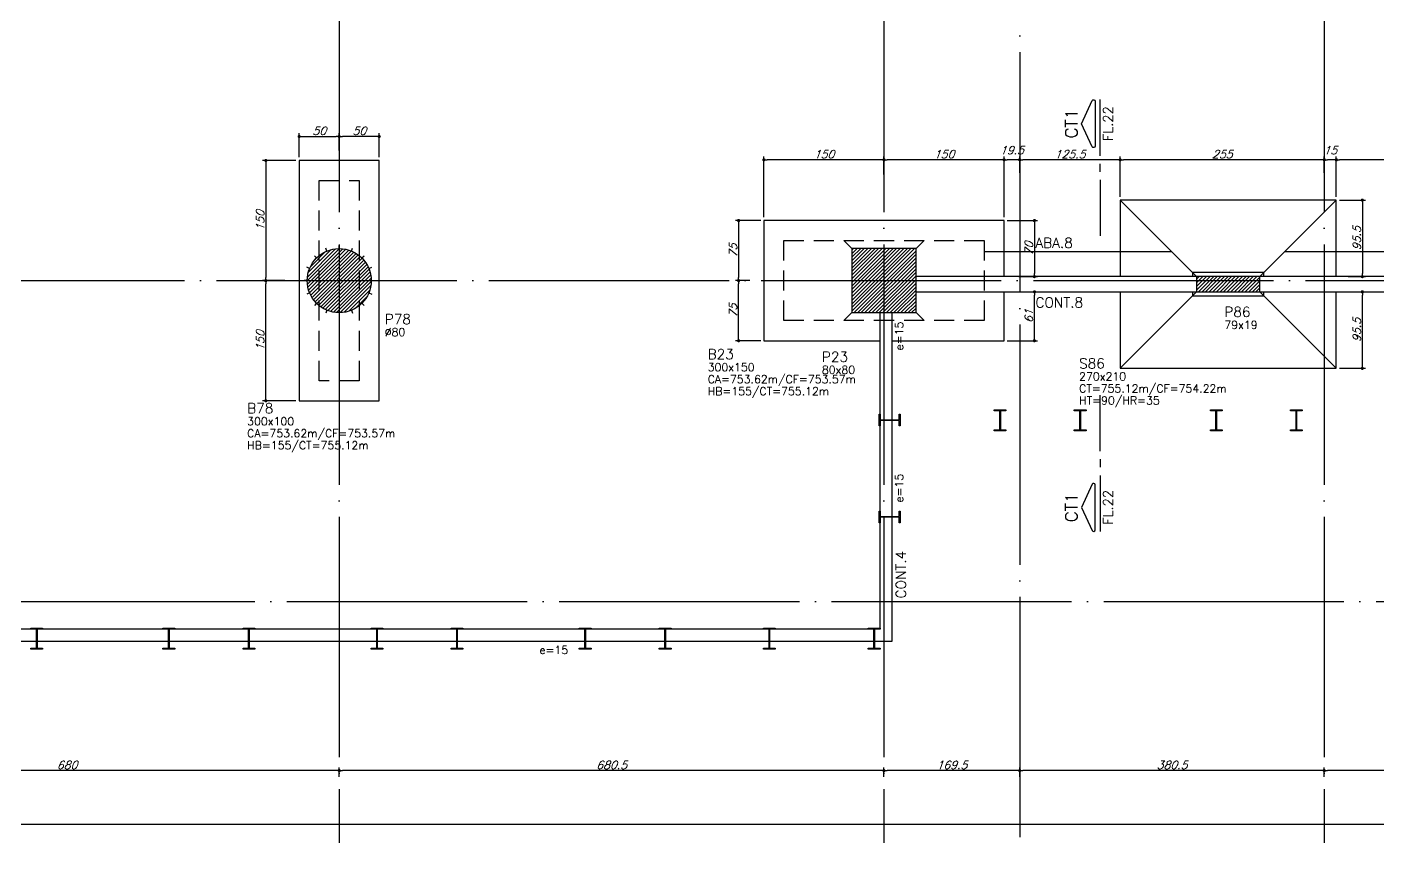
# Model space of a CAD drawing. Header units: millimetres. Extents: x -4137 to 5508, y -2380 to 3650.
# Drawn here: x -2330 to -642, y -1187 to -168 of the extents above; entities that cross this region are included whole.
import ezdxf
from ezdxf.enums import TextEntityAlignment as Align

# ---------------------------------------------------------------- set-up
doc = ezdxf.new("R2010")
doc.units = ezdxf.units.MM
doc.header["$LTSCALE"] = 50
for name, pattern in [('ACAD_ISO04W100', [30, 24, -3, 0, -3]), ('DASHED', [0.75, 0.5, -0.25]), ('EIXO', [6.8, 6, -0.4, 0, -0.4])]:
    doc.linetypes.add(name, pattern=pattern)
doc.layers.add('A-DETL-MBND', color=5, linetype='Continuous', lineweight=9)
for name, color, linetype in [('F-BLOCOS', 3, 'Continuous'), ('F-BLOCOS-DIM', 2, 'Continuous'), ('F-BLOCOS-NOME', 3, 'Continuous'), ('F-CORTE-INDICAÇÃO', 4, 'Continuous'), ('F-COTAS', 106, 'Continuous'), ('F-EIXO', 12, 'EIXO'), ('F-ESTACAS-BARRETE', 2, 'Continuous'), ('F-PARC-DIM', 2, 'Continuous'), ('F-PARC-NOME', 4, 'Continuous'), ('F-PILARES-DIM', 172, 'Continuous'), ('F-PILARES-HACH', 174, 'Continuous'), ('F-PILARES-N', 170, 'Continuous'), ('F-PILARES-NASCE', 4, 'Continuous'), ('F-PILARES-NOME', 170, 'Continuous'), ('F-PM_EST', 1, 'Continuous'), ('F-SAPATAS-DIM', 2, 'Continuous'), ('F-TEXTO', 6, 'Continuous'), ('F-VIGAS', 3, 'Continuous')]:
    doc.layers.add(name, color=color, linetype=linetype)
doc.styles.add('CP-TEXT-INCL', font='simplex.shx', dxfattribs={"oblique": 20})
doc.styles.add('MCP', font='simplex.shx')
doc.styles.add('ROMANS', font='simplex.shx')
doc.dimstyles.new('CP-COTAS-50', dxfattribs={"dimscale": 0.8, "dimtxt": 12.5, "dimasz": 5, "dimexe": 5, "dimexo": 5, "dimgap": 2.5, "dimtad": 1, "dimdec": 1, "dimdsep": 46, "dimtxsty": 'CP-TEXT-INCL', "dimblk1": 'DOT', "dimblk2": 'DOT', "dimsah": 1, "dimcen": 9, "dimclrd": 256, "dimclre": 256, "dimclrt": 256, "dimadec": 0, "dimazin": 0, "dimtfac": 1, "dimtdec": 1, "dimtmove": 2, "dimatfit": 3, "dimldrblk": 'DOT', "dimfxl": 0, "dimtolj": 1, "dimarcsym": 0})

# ---------------------------------------------------------------- blocks, each defined once
blk = doc.blocks.new('*U4')
at = {"layer": 'F-EIXO'}
blk.add_line((0, 0), (7197, 0), dxfattribs=at)
at = {"layer": 'F-TEXTO', "style": 'ROMANS'}
blk.add_attdef('EIXO', text='', height=17.5, dxfattribs=at).set_placement((-28.2072, 0), align=Align.MIDDLE_CENTER)
blk = doc.blocks.new('*U5')
at = {"layer": 'F-EIXO'}
blk.add_line((0, 0), (7285, 0), dxfattribs=at)
at = {"layer": 'F-TEXTO', "style": 'ROMANS'}
blk.add_attdef('EIXO', text='', height=17.5, dxfattribs=at).set_placement((-28.2072, 0), align=Align.MIDDLE_CENTER)
blk = doc.blocks.new('*U27')
at = {"layer": 'F-EIXO'}
blk.add_line((0, 0), (0, -3127.9), dxfattribs=at)
at = {"layer": 'F-TEXTO', "style": 'ROMANS'}
blk.add_attdef('EIXO', text='', height=17.5, rotation=360, dxfattribs=at).set_placement((0, 28.2), align=Align.MIDDLE_CENTER)
blk = doc.blocks.new('*U25')
at = {"layer": 'F-EIXO'}
blk.add_line((0, 0), (0, -3127.9), dxfattribs=at)
at = {"layer": 'F-TEXTO', "style": 'ROMANS'}
blk.add_attdef('EIXO', text='', height=17.5, rotation=360, dxfattribs=at).set_placement((0, 28.2), align=Align.MIDDLE_CENTER)
blk = doc.blocks.new('*U30')
at = {"layer": 'F-EIXO'}
blk.add_line((0, 0), (0, -3027.9), dxfattribs=at)
at = {"layer": 'F-TEXTO', "style": 'ROMANS'}
blk.add_attdef('EIXO', text='', height=17.5, rotation=360, dxfattribs=at).set_placement((0, 28.2), align=Align.MIDDLE_CENTER)
blk = doc.blocks.new('*U33')
at = {"layer": 'F-EIXO'}
blk.add_line((0, 0), (0, -3127.9), dxfattribs=at)
at = {"layer": 'F-TEXTO', "style": 'ROMANS'}
blk.add_attdef('EIXO', text='', height=17.5, rotation=360, dxfattribs=at).set_placement((0, 28.2), align=Align.MIDDLE_CENTER)
blk = doc.blocks.new('A$C10EB3C7A')
at = {"layer": 'F-EIXO', "linetype": 'Continuous'}
for name, p in [('*U25', (-1940, 1941.4)), ('*U33', (-1259.5, 1941.4)), ('*U27', (-709.5, 1941.4)), ('*U30', (-1090, 1841.4)), ('*U5', (-3793.7, -484.5)), ('*U4', (-3705.8, -885))]:
    blk.add_blockref(name, p, dxfattribs=at)
blk = doc.blocks.new('_DOT')
at = {"color": 0, "linetype": 'ByBlock'}
blk.add_line((-0.5, 0), (-1, 0), dxfattribs=at)
at = {"color": 0, "linetype": 'ByBlock', "const_width": 0.5}
blk.add_lwpolyline([(-0.25, 0, 1), (0.25, 0, 1)], format="xyb", close=True, dxfattribs=at)
blk = doc.blocks.new('*D34')
at = {"layer": 'DEFPOINTS', "color": 0, "linetype": 'Continuous', "transparency": 16777216}
for p in [(-3540, -934.5), (3264.5, -934.5), (3264.5, -1162.9)]:
    blk.add_point(p, dxfattribs=at)
at = {"layer": 'F-COTAS', "linetype": 'Continuous', "lineweight": -2, "transparency": 16777216}
for p, q in [((-3540, -938.5), (-3540, -1166.9)), ((3264.5, -938.5), (3264.5, -1166.9)), ((-3536, -1162.9), (3260.5, -1162.9))]:
    blk.add_line(p, q, dxfattribs=at)
at = {"layer": 'F-COTAS', "linetype": 'Continuous', "lineweight": -2, "transparency": 16777216, "xscale": 4, "yscale": 4, "zscale": 4, "rotation": 180}
blk.add_blockref('_DOT', (-3540, -1162.9), dxfattribs=at)
at = {"layer": 'F-COTAS', "linetype": 'Continuous', "lineweight": -2, "transparency": 16777216, "xscale": 4, "yscale": 4, "zscale": 4}
blk.add_blockref('_DOT', (3264.5, -1162.9), dxfattribs=at)
at = {"layer": 'F-COTAS', "linetype": 'Continuous', "transparency": 16777216, "insert": (-137.8, -1155.9), "char_height": 10, "attachment_point": 5, "style": 'CP-TEXT-INCL'}
blk.add_mtext('\\A1;6804.5', dxfattribs=at)
blk = doc.blocks.new('*D50')
at = {"layer": 'DEFPOINTS', "color": 0, "linetype": 'Continuous', "transparency": 16777216}
for p in [(-709.5, -1096.2), (-709.5, -1107.8), (-506, -1107.8)]:
    blk.add_point(p, dxfattribs=at)
at = {"layer": 'F-COTAS', "linetype": 'Continuous', "lineweight": -2, "transparency": 16777216}
for p, q in [((-709.5, -1103.8), (-709.5, -1092.2)), ((-510, -1096.2), (-705.5, -1096.2)), ((-506, -1103.8), (-506, -1092.2))]:
    blk.add_line(p, q, dxfattribs=at)
at = {"layer": 'F-COTAS', "linetype": 'Continuous', "lineweight": -2, "transparency": 16777216, "xscale": 4, "yscale": 4, "zscale": 4, "rotation": 180}
blk.add_blockref('_DOT', (-709.5, -1096.2), dxfattribs=at)
at = {"layer": 'F-COTAS', "linetype": 'Continuous', "lineweight": -2, "transparency": 16777216, "xscale": 4, "yscale": 4, "zscale": 4}
blk.add_blockref('_DOT', (-506, -1096.2), dxfattribs=at)
at = {"layer": 'F-COTAS', "linetype": 'Continuous', "transparency": 16777216, "insert": (-607.8, -1089.2), "char_height": 10, "attachment_point": 5, "style": 'CP-TEXT-INCL'}
blk.add_mtext('\\A1;203.5', dxfattribs=at)
blk = doc.blocks.new('*D51')
at = {"layer": 'DEFPOINTS', "color": 0, "linetype": 'Continuous', "transparency": 16777216}
for p in [(-1090, -1096.2), (-1090, -1107.8), (-709.5, -1107.8)]:
    blk.add_point(p, dxfattribs=at)
at = {"layer": 'F-COTAS', "linetype": 'Continuous', "lineweight": -2, "transparency": 16777216}
for p, q in [((-1090, -1103.8), (-1090, -1092.2)), ((-713.5, -1096.2), (-1086, -1096.2)), ((-709.5, -1103.8), (-709.5, -1092.2))]:
    blk.add_line(p, q, dxfattribs=at)
at = {"layer": 'F-COTAS', "linetype": 'Continuous', "lineweight": -2, "transparency": 16777216, "xscale": 4, "yscale": 4, "zscale": 4, "rotation": 180}
blk.add_blockref('_DOT', (-1090, -1096.2), dxfattribs=at)
at = {"layer": 'F-COTAS', "linetype": 'Continuous', "lineweight": -2, "transparency": 16777216, "xscale": 4, "yscale": 4, "zscale": 4}
blk.add_blockref('_DOT', (-709.5, -1096.2), dxfattribs=at)
at = {"layer": 'F-COTAS', "linetype": 'Continuous', "transparency": 16777216, "insert": (-899.8, -1089.2), "char_height": 10, "attachment_point": 5, "style": 'CP-TEXT-INCL'}
blk.add_mtext('\\A1;380.5', dxfattribs=at)
blk = doc.blocks.new('*D52')
at = {"layer": 'DEFPOINTS', "color": 0, "linetype": 'Continuous', "transparency": 16777216}
for p in [(-1259.5, -1096.2), (-1259.5, -1107.8), (-1090, -1107.8)]:
    blk.add_point(p, dxfattribs=at)
at = {"layer": 'F-COTAS', "linetype": 'Continuous', "lineweight": -2, "transparency": 16777216}
for p, q in [((-1259.5, -1103.8), (-1259.5, -1092.2)), ((-1094, -1096.2), (-1255.5, -1096.2)), ((-1090, -1103.8), (-1090, -1092.2))]:
    blk.add_line(p, q, dxfattribs=at)
at = {"layer": 'F-COTAS', "linetype": 'Continuous', "lineweight": -2, "transparency": 16777216, "xscale": 4, "yscale": 4, "zscale": 4, "rotation": 180}
blk.add_blockref('_DOT', (-1259.5, -1096.2), dxfattribs=at)
at = {"layer": 'F-COTAS', "linetype": 'Continuous', "lineweight": -2, "transparency": 16777216, "xscale": 4, "yscale": 4, "zscale": 4}
blk.add_blockref('_DOT', (-1090, -1096.2), dxfattribs=at)
at = {"layer": 'F-COTAS', "linetype": 'Continuous', "transparency": 16777216, "insert": (-1174.8, -1089.2), "char_height": 10, "attachment_point": 5, "style": 'CP-TEXT-INCL'}
blk.add_mtext('\\A1;169.5', dxfattribs=at)
blk = doc.blocks.new('*D53')
at = {"layer": 'DEFPOINTS', "color": 0, "linetype": 'Continuous', "transparency": 16777216}
for p in [(-1940, -1096.2), (-1940, -1107.8), (-1259.5, -1107.8)]:
    blk.add_point(p, dxfattribs=at)
at = {"layer": 'F-COTAS', "linetype": 'Continuous', "lineweight": -2, "transparency": 16777216}
for p, q in [((-1940, -1103.8), (-1940, -1092.2)), ((-1263.5, -1096.2), (-1936, -1096.2)), ((-1259.5, -1103.8), (-1259.5, -1092.2))]:
    blk.add_line(p, q, dxfattribs=at)
at = {"layer": 'F-COTAS', "linetype": 'Continuous', "lineweight": -2, "transparency": 16777216, "xscale": 4, "yscale": 4, "zscale": 4, "rotation": 180}
blk.add_blockref('_DOT', (-1940, -1096.2), dxfattribs=at)
at = {"layer": 'F-COTAS', "linetype": 'Continuous', "lineweight": -2, "transparency": 16777216, "xscale": 4, "yscale": 4, "zscale": 4}
blk.add_blockref('_DOT', (-1259.5, -1096.2), dxfattribs=at)
at = {"layer": 'F-COTAS', "linetype": 'Continuous', "transparency": 16777216, "insert": (-1599.8, -1089.2), "char_height": 10, "attachment_point": 5, "style": 'CP-TEXT-INCL'}
blk.add_mtext('\\A1;680.5', dxfattribs=at)
blk = doc.blocks.new('*D54')
at = {"layer": 'DEFPOINTS', "color": 0, "linetype": 'Continuous', "transparency": 16777216}
for p in [(-2620, -1096.2), (-2620, -1107.8), (-1940, -1107.8)]:
    blk.add_point(p, dxfattribs=at)
at = {"layer": 'F-COTAS', "linetype": 'Continuous', "lineweight": -2, "transparency": 16777216}
for p, q in [((-2620, -1103.8), (-2620, -1092.2)), ((-1944, -1096.2), (-2616, -1096.2)), ((-1940, -1103.8), (-1940, -1092.2))]:
    blk.add_line(p, q, dxfattribs=at)
at = {"layer": 'F-COTAS', "linetype": 'Continuous', "lineweight": -2, "transparency": 16777216, "xscale": 4, "yscale": 4, "zscale": 4, "rotation": 180}
blk.add_blockref('_DOT', (-2620, -1096.2), dxfattribs=at)
at = {"layer": 'F-COTAS', "linetype": 'Continuous', "lineweight": -2, "transparency": 16777216, "xscale": 4, "yscale": 4, "zscale": 4}
blk.add_blockref('_DOT', (-1940, -1096.2), dxfattribs=at)
at = {"layer": 'F-COTAS', "linetype": 'Continuous', "transparency": 16777216, "insert": (-2280, -1089.2), "char_height": 10, "attachment_point": 5, "style": 'CP-TEXT-INCL'}
blk.add_mtext('\\A1;680', dxfattribs=at)
blk = doc.blocks.new('*D267')
at = {"layer": 'DEFPOINTS', "color": 0, "transparency": 16777216}
for p in [(-2031.7, -484.5), (-2003.9, -484.5), (-1990, -634.5)]:
    blk.add_point(p, dxfattribs=at)
at = {"layer": 'F-COTAS', "lineweight": -2, "transparency": 16777216}
for p, q in [((-2007.9, -484.5), (-2035.7, -484.5)), ((-2031.7, -630.5), (-2031.7, -488.5)), ((-1994, -634.5), (-2035.7, -634.5))]:
    blk.add_line(p, q, dxfattribs=at)
at = {"layer": 'F-COTAS', "lineweight": -2, "transparency": 16777216, "xscale": 4, "yscale": 4, "zscale": 4}
for p, rotation in [((-2031.7, -484.5), 90), ((-2031.7, -634.5), 270)]:
    blk.add_blockref('_DOT', p, dxfattribs=dict(at, rotation=rotation))
at = {"layer": 'F-COTAS', "transparency": 16777216, "insert": (-2038.7, -559.5), "char_height": 10, "attachment_point": 5, "rotation": 90, "style": 'CP-TEXT-INCL'}
blk.add_mtext('\\A1;150', dxfattribs=at)
blk = doc.blocks.new('*D268')
at = {"layer": 'DEFPOINTS', "color": 0, "transparency": 16777216}
for p in [(-1990, -334.5), (-2031.7, -484.5), (-2013.2, -484.5)]:
    blk.add_point(p, dxfattribs=at)
at = {"layer": 'F-COTAS', "lineweight": -2, "transparency": 16777216}
for p, q in [((-1994, -334.5), (-2035.7, -334.5)), ((-2031.7, -338.5), (-2031.7, -480.5)), ((-2017.2, -484.5), (-2035.7, -484.5))]:
    blk.add_line(p, q, dxfattribs=at)
at = {"layer": 'F-COTAS', "lineweight": -2, "transparency": 16777216, "xscale": 4, "yscale": 4, "zscale": 4}
for p, rotation in [((-2031.7, -334.5), 90), ((-2031.7, -484.5), 270)]:
    blk.add_blockref('_DOT', p, dxfattribs=dict(at, rotation=rotation))
at = {"layer": 'F-COTAS', "transparency": 16777216, "insert": (-2038.7, -409.5), "char_height": 10, "attachment_point": 5, "rotation": 90, "style": 'CP-TEXT-INCL'}
blk.add_mtext('\\A1;150', dxfattribs=at)
blk = doc.blocks.new('*D269')
at = {"layer": 'DEFPOINTS', "color": 0, "transparency": 16777216}
for p in [(-1940, -304.6), (-1990, -334.5), (-1940, -325.9)]:
    blk.add_point(p, dxfattribs=at)
at = {"layer": 'F-COTAS', "lineweight": -2, "transparency": 16777216}
for p, q in [((-1990, -330.5), (-1990, -300.6)), ((-1940, -321.9), (-1940, -300.6)), ((-1986, -304.6), (-1944, -304.6))]:
    blk.add_line(p, q, dxfattribs=at)
at = {"layer": 'F-COTAS', "lineweight": -2, "transparency": 16777216, "xscale": 4, "yscale": 4, "zscale": 4, "rotation": 180}
blk.add_blockref('_DOT', (-1990, -304.6), dxfattribs=at)
at = {"layer": 'F-COTAS', "lineweight": -2, "transparency": 16777216, "xscale": 4, "yscale": 4, "zscale": 4}
blk.add_blockref('_DOT', (-1940, -304.6), dxfattribs=at)
at = {"layer": 'F-COTAS', "transparency": 16777216, "insert": (-1965, -297.6), "char_height": 10, "attachment_point": 5, "style": 'CP-TEXT-INCL'}
blk.add_mtext('\\A1;50', dxfattribs=at)
blk = doc.blocks.new('*D270')
at = {"layer": 'DEFPOINTS', "color": 0, "transparency": 16777216}
for p in [(-1940, -304.6), (-1940, -324.1), (-1890, -334.5)]:
    blk.add_point(p, dxfattribs=at)
at = {"layer": 'F-COTAS', "lineweight": -2, "transparency": 16777216}
for p, q in [((-1940, -320.1), (-1940, -300.6)), ((-1890, -330.5), (-1890, -300.6)), ((-1894, -304.6), (-1936, -304.6))]:
    blk.add_line(p, q, dxfattribs=at)
at = {"layer": 'F-COTAS', "lineweight": -2, "transparency": 16777216, "xscale": 4, "yscale": 4, "zscale": 4, "rotation": 180}
blk.add_blockref('_DOT', (-1940, -304.6), dxfattribs=at)
at = {"layer": 'F-COTAS', "lineweight": -2, "transparency": 16777216, "xscale": 4, "yscale": 4, "zscale": 4}
blk.add_blockref('_DOT', (-1890, -304.6), dxfattribs=at)
at = {"layer": 'F-COTAS', "transparency": 16777216, "insert": (-1915, -297.6), "char_height": 10, "attachment_point": 5, "style": 'CP-TEXT-INCL'}
blk.add_mtext('\\A1;50', dxfattribs=at)
blk = doc.blocks.new('*D271')
at = {"layer": 'DEFPOINTS', "color": 0, "transparency": 16777216}
for p in [(-1441.1, -484.5), (-1422.9, -484.5), (-1409.5, -559.5)]:
    blk.add_point(p, dxfattribs=at)
at = {"layer": 'F-COTAS', "lineweight": -2, "transparency": 16777216}
for p, q in [((-1426.9, -484.5), (-1445.1, -484.5)), ((-1441.1, -555.5), (-1441.1, -488.5)), ((-1413.5, -559.5), (-1445.1, -559.5))]:
    blk.add_line(p, q, dxfattribs=at)
at = {"layer": 'F-COTAS', "lineweight": -2, "transparency": 16777216, "xscale": 4, "yscale": 4, "zscale": 4}
for p, rotation in [((-1441.1, -484.5), 90), ((-1441.1, -559.5), 270)]:
    blk.add_blockref('_DOT', p, dxfattribs=dict(at, rotation=rotation))
at = {"layer": 'F-COTAS', "transparency": 16777216, "insert": (-1448.1, -522), "char_height": 10, "attachment_point": 5, "rotation": 90, "style": 'CP-TEXT-INCL'}
blk.add_mtext('\\A1;75', dxfattribs=at)
blk = doc.blocks.new('*D272')
at = {"layer": 'DEFPOINTS', "color": 0, "transparency": 16777216}
for p in [(-1409.5, -409.5), (-1441.1, -484.5), (-1424.7, -484.5)]:
    blk.add_point(p, dxfattribs=at)
at = {"layer": 'F-COTAS', "lineweight": -2, "transparency": 16777216}
for p, q in [((-1413.5, -409.5), (-1445.1, -409.5)), ((-1441.1, -413.5), (-1441.1, -480.5)), ((-1428.7, -484.5), (-1445.1, -484.5))]:
    blk.add_line(p, q, dxfattribs=at)
at = {"layer": 'F-COTAS', "lineweight": -2, "transparency": 16777216, "xscale": 4, "yscale": 4, "zscale": 4}
for p, rotation in [((-1441.1, -409.5), 90), ((-1441.1, -484.5), 270)]:
    blk.add_blockref('_DOT', p, dxfattribs=dict(at, rotation=rotation))
at = {"layer": 'F-COTAS', "transparency": 16777216, "insert": (-1448.1, -447), "char_height": 10, "attachment_point": 5, "rotation": 90, "style": 'CP-TEXT-INCL'}
blk.add_mtext('\\A1;75', dxfattribs=at)
blk = doc.blocks.new('*D285')
at = {"layer": 'DEFPOINTS', "color": 0, "transparency": 16777216}
for p in [(-694.5, -333.7), (-506, -348.9), (-694.5, -384)]:
    blk.add_point(p, dxfattribs=at)
at = {"layer": 'F-COTAS', "lineweight": -2, "transparency": 16777216}
for p, q in [((-694.5, -380), (-694.5, -329.7)), ((-510, -333.7), (-690.5, -333.7)), ((-506, -344.9), (-506, -329.7))]:
    blk.add_line(p, q, dxfattribs=at)
at = {"layer": 'F-COTAS', "lineweight": -2, "transparency": 16777216, "xscale": 4, "yscale": 4, "zscale": 4, "rotation": 180}
blk.add_blockref('_DOT', (-694.5, -333.7), dxfattribs=at)
at = {"layer": 'F-COTAS', "lineweight": -2, "transparency": 16777216, "xscale": 4, "yscale": 4, "zscale": 4}
blk.add_blockref('_DOT', (-506, -333.7), dxfattribs=at)
at = {"layer": 'F-COTAS', "transparency": 16777216, "insert": (-600.3, -326.7), "char_height": 10, "attachment_point": 5, "style": 'CP-TEXT-INCL'}
blk.add_mtext('\\A1;188.5', dxfattribs=at)
blk = doc.blocks.new('*D286')
at = {"layer": 'DEFPOINTS', "color": 0, "transparency": 16777216}
for p in [(-709.5, -333.7), (-709.5, -353.9), (-694.5, -384)]:
    blk.add_point(p, dxfattribs=at)
at = {"layer": 'F-COTAS', "lineweight": -2, "transparency": 16777216}
for p, q in [((-709.5, -349.9), (-709.5, -329.7)), ((-698.5, -333.7), (-705.5, -333.7)), ((-694.5, -380), (-694.5, -329.7))]:
    blk.add_line(p, q, dxfattribs=at)
at = {"layer": 'F-COTAS', "lineweight": -2, "transparency": 16777216, "xscale": 4, "yscale": 4, "zscale": 4, "rotation": 180}
blk.add_blockref('_DOT', (-709.5, -333.7), dxfattribs=at)
at = {"layer": 'F-COTAS', "lineweight": -2, "transparency": 16777216, "xscale": 4, "yscale": 4, "zscale": 4}
blk.add_blockref('_DOT', (-694.5, -333.7), dxfattribs=at)
at = {"layer": 'F-COTAS', "transparency": 16777216, "insert": (-702, -321.7), "char_height": 10, "attachment_point": 5, "style": 'CP-TEXT-INCL'}
blk.add_mtext('\\A1;15', dxfattribs=at)
blk = doc.blocks.new('*D287')
at = {"layer": 'DEFPOINTS', "color": 0, "transparency": 16777216}
for p in [(-964.5, -333.7), (-709.5, -353.9), (-964.5, -384)]:
    blk.add_point(p, dxfattribs=at)
at = {"layer": 'F-COTAS', "lineweight": -2, "transparency": 16777216}
for p, q in [((-964.5, -380), (-964.5, -329.7)), ((-713.5, -333.7), (-960.5, -333.7)), ((-709.5, -349.9), (-709.5, -329.7))]:
    blk.add_line(p, q, dxfattribs=at)
at = {"layer": 'F-COTAS', "lineweight": -2, "transparency": 16777216, "xscale": 4, "yscale": 4, "zscale": 4, "rotation": 180}
blk.add_blockref('_DOT', (-964.5, -333.7), dxfattribs=at)
at = {"layer": 'F-COTAS', "lineweight": -2, "transparency": 16777216, "xscale": 4, "yscale": 4, "zscale": 4}
blk.add_blockref('_DOT', (-709.5, -333.7), dxfattribs=at)
at = {"layer": 'F-COTAS', "transparency": 16777216, "insert": (-837, -326.7), "char_height": 10, "attachment_point": 5, "style": 'CP-TEXT-INCL'}
blk.add_mtext('\\A1;255', dxfattribs=at)
blk = doc.blocks.new('*D288')
at = {"layer": 'DEFPOINTS', "color": 0, "transparency": 16777216}
for p in [(-1090, -333.7), (-1090, -353.9), (-964.5, -384)]:
    blk.add_point(p, dxfattribs=at)
at = {"layer": 'F-COTAS', "lineweight": -2, "transparency": 16777216}
for p, q in [((-1090, -349.9), (-1090, -329.7)), ((-968.5, -333.7), (-1086, -333.7)), ((-964.5, -380), (-964.5, -329.7))]:
    blk.add_line(p, q, dxfattribs=at)
at = {"layer": 'F-COTAS', "lineweight": -2, "transparency": 16777216, "xscale": 4, "yscale": 4, "zscale": 4, "rotation": 180}
blk.add_blockref('_DOT', (-1090, -333.7), dxfattribs=at)
at = {"layer": 'F-COTAS', "lineweight": -2, "transparency": 16777216, "xscale": 4, "yscale": 4, "zscale": 4}
blk.add_blockref('_DOT', (-964.5, -333.7), dxfattribs=at)
at = {"layer": 'F-COTAS', "transparency": 16777216, "insert": (-1027.3, -326.7), "char_height": 10, "attachment_point": 5, "style": 'CP-TEXT-INCL'}
blk.add_mtext('\\A1;125.5', dxfattribs=at)
blk = doc.blocks.new('*D289')
at = {"layer": 'DEFPOINTS', "color": 0, "transparency": 16777216}
for p in [(-1109.5, -333.7), (-1090, -353.9), (-1109.5, -409.5)]:
    blk.add_point(p, dxfattribs=at)
at = {"layer": 'F-COTAS', "lineweight": -2, "transparency": 16777216}
for p, q in [((-1109.5, -405.5), (-1109.5, -329.7)), ((-1094, -333.7), (-1105.5, -333.7)), ((-1090, -349.9), (-1090, -329.7))]:
    blk.add_line(p, q, dxfattribs=at)
at = {"layer": 'F-COTAS', "lineweight": -2, "transparency": 16777216, "xscale": 4, "yscale": 4, "zscale": 4, "rotation": 180}
blk.add_blockref('_DOT', (-1109.5, -333.7), dxfattribs=at)
at = {"layer": 'F-COTAS', "lineweight": -2, "transparency": 16777216, "xscale": 4, "yscale": 4, "zscale": 4}
blk.add_blockref('_DOT', (-1090, -333.7), dxfattribs=at)
at = {"layer": 'F-COTAS', "transparency": 16777216, "insert": (-1099.8, -321.7), "char_height": 10, "attachment_point": 5, "style": 'CP-TEXT-INCL'}
blk.add_mtext('\\A1;19.5', dxfattribs=at)
blk = doc.blocks.new('*D290')
at = {"layer": 'DEFPOINTS', "color": 0, "transparency": 16777216}
for p in [(-1259.5, -333.7), (-1259.5, -355.9), (-1109.5, -409.5)]:
    blk.add_point(p, dxfattribs=at)
at = {"layer": 'F-COTAS', "lineweight": -2, "transparency": 16777216}
for p, q in [((-1259.5, -351.9), (-1259.5, -329.7)), ((-1113.5, -333.7), (-1255.5, -333.7)), ((-1109.5, -405.5), (-1109.5, -329.7))]:
    blk.add_line(p, q, dxfattribs=at)
at = {"layer": 'F-COTAS', "lineweight": -2, "transparency": 16777216, "xscale": 4, "yscale": 4, "zscale": 4, "rotation": 180}
blk.add_blockref('_DOT', (-1259.5, -333.7), dxfattribs=at)
at = {"layer": 'F-COTAS', "lineweight": -2, "transparency": 16777216, "xscale": 4, "yscale": 4, "zscale": 4}
blk.add_blockref('_DOT', (-1109.5, -333.7), dxfattribs=at)
at = {"layer": 'F-COTAS', "transparency": 16777216, "insert": (-1184.5, -326.7), "char_height": 10, "attachment_point": 5, "style": 'CP-TEXT-INCL'}
blk.add_mtext('\\A1;150', dxfattribs=at)
blk = doc.blocks.new('*D291')
at = {"layer": 'DEFPOINTS', "color": 0, "transparency": 16777216}
for p in [(-1409.5, -333.7), (-1259.5, -355.9), (-1409.5, -409.5)]:
    blk.add_point(p, dxfattribs=at)
at = {"layer": 'F-COTAS', "lineweight": -2, "transparency": 16777216}
for p, q in [((-1409.5, -405.5), (-1409.5, -329.7)), ((-1263.5, -333.7), (-1405.5, -333.7)), ((-1259.5, -351.9), (-1259.5, -329.7))]:
    blk.add_line(p, q, dxfattribs=at)
at = {"layer": 'F-COTAS', "lineweight": -2, "transparency": 16777216, "xscale": 4, "yscale": 4, "zscale": 4, "rotation": 180}
blk.add_blockref('_DOT', (-1409.5, -333.7), dxfattribs=at)
at = {"layer": 'F-COTAS', "lineweight": -2, "transparency": 16777216, "xscale": 4, "yscale": 4, "zscale": 4}
blk.add_blockref('_DOT', (-1259.5, -333.7), dxfattribs=at)
at = {"layer": 'F-COTAS', "transparency": 16777216, "insert": (-1334.5, -326.7), "char_height": 10, "attachment_point": 5, "style": 'CP-TEXT-INCL'}
blk.add_mtext('\\A1;150', dxfattribs=at)
blk = doc.blocks.new('*D294')
at = {"layer": 'DEFPOINTS', "color": 0, "transparency": 16777216}
for p in [(-1078.7, -498.5), (-1071.6, -498.5), (-1109.5, -559.5)]:
    blk.add_point(p, dxfattribs=at)
at = {"layer": 'F-COTAS', "lineweight": -2, "transparency": 16777216}
for p, q in [((-1074.7, -498.5), (-1067.6, -498.5)), ((-1071.6, -555.5), (-1071.6, -502.5)), ((-1105.5, -559.5), (-1067.6, -559.5))]:
    blk.add_line(p, q, dxfattribs=at)
at = {"layer": 'F-COTAS', "lineweight": -2, "transparency": 16777216, "xscale": 4, "yscale": 4, "zscale": 4}
for p, rotation in [((-1071.6, -498.5), 90), ((-1071.6, -559.5), 270)]:
    blk.add_blockref('_DOT', p, dxfattribs=dict(at, rotation=rotation))
at = {"layer": 'F-COTAS', "transparency": 16777216, "insert": (-1078.6, -529), "char_height": 10, "attachment_point": 5, "rotation": 90, "style": 'CP-TEXT-INCL'}
blk.add_mtext('\\A1;61', dxfattribs=at)
blk = doc.blocks.new('*D295')
at = {"layer": 'DEFPOINTS', "color": 0, "transparency": 16777216}
for p in [(-1109.5, -409.5), (-1094.9, -479.5), (-1071.6, -479.5)]:
    blk.add_point(p, dxfattribs=at)
at = {"layer": 'F-COTAS', "lineweight": -2, "transparency": 16777216}
for p, q in [((-1105.5, -409.5), (-1067.6, -409.5)), ((-1071.6, -413.5), (-1071.6, -475.5)), ((-1090.9, -479.5), (-1067.6, -479.5))]:
    blk.add_line(p, q, dxfattribs=at)
at = {"layer": 'F-COTAS', "lineweight": -2, "transparency": 16777216, "xscale": 4, "yscale": 4, "zscale": 4}
for p, rotation in [((-1071.6, -409.5), 90), ((-1071.6, -479.5), 270)]:
    blk.add_blockref('_DOT', p, dxfattribs=dict(at, rotation=rotation))
at = {"layer": 'F-COTAS', "transparency": 16777216, "insert": (-1078.6, -444.5), "char_height": 10, "attachment_point": 5, "rotation": 90, "style": 'CP-TEXT-INCL'}
blk.add_mtext('\\A1;70', dxfattribs=at)
blk = doc.blocks.new('*D296')
at = {"layer": 'DEFPOINTS', "color": 0, "transparency": 16777216}
for p in [(-682.9, -498.5), (-662, -498.5), (-694.5, -594)]:
    blk.add_point(p, dxfattribs=at)
at = {"layer": 'F-COTAS', "lineweight": -2, "transparency": 16777216}
for p, q in [((-678.9, -498.5), (-658, -498.5)), ((-662, -590), (-662, -502.5)), ((-690.5, -594), (-658, -594))]:
    blk.add_line(p, q, dxfattribs=at)
at = {"layer": 'F-COTAS', "lineweight": -2, "transparency": 16777216, "xscale": 4, "yscale": 4, "zscale": 4}
for p, rotation in [((-662, -498.5), 90), ((-662, -594), 270)]:
    blk.add_blockref('_DOT', p, dxfattribs=dict(at, rotation=rotation))
at = {"layer": 'F-COTAS', "transparency": 16777216, "insert": (-669, -546.2), "char_height": 10, "attachment_point": 5, "rotation": 90, "style": 'CP-TEXT-INCL'}
blk.add_mtext('\\A1;95.5', dxfattribs=at)
blk = doc.blocks.new('*D297')
at = {"layer": 'DEFPOINTS', "color": 0, "transparency": 16777216}
for p in [(-694.5, -384), (-683.7, -479.5), (-662, -479.5)]:
    blk.add_point(p, dxfattribs=at)
at = {"layer": 'F-COTAS', "lineweight": -2, "transparency": 16777216}
for p, q in [((-690.5, -384), (-658, -384)), ((-662, -388), (-662, -475.5)), ((-679.7, -479.5), (-658, -479.5))]:
    blk.add_line(p, q, dxfattribs=at)
at = {"layer": 'F-COTAS', "lineweight": -2, "transparency": 16777216, "xscale": 4, "yscale": 4, "zscale": 4}
for p, rotation in [((-662, -384), 90), ((-662, -479.5), 270)]:
    blk.add_blockref('_DOT', p, dxfattribs=dict(at, rotation=rotation))
at = {"layer": 'F-COTAS', "transparency": 16777216, "insert": (-669, -431.7), "char_height": 10, "attachment_point": 5, "rotation": 90, "style": 'CP-TEXT-INCL'}
blk.add_mtext('\\A1;95.5', dxfattribs=at)
blk = doc.blocks.new('Pilares W Gerdau - W250X38_5-590579-Térreo')
at = {"layer": 'F-PM_EST'}
for p, q in [((-7.35, 11.98), (-7.35, 13.1)), ((-7.35, 13.1), (7.35, 13.1)), ((-7.35, 13.1), (7.35, 13.1)), ((-7.35, 11.98), (-7.35, 13.1)), ((-0.33, 11.98), (-7.35, 11.98)), ((-0.33, 11.98), (-7.35, 11.98)), ((-0.33, -11.98), (-0.33, 11.98)), ((-0.33, -11.98), (-0.33, 11.98)), ((7.35, 11.98), (0.33, 11.98)), ((0.33, 11.98), (0.33, -11.98)), ((0.33, 11.98), (0.33, -11.98)), ((7.35, 11.98), (0.33, 11.98)), ((7.35, 13.1), (7.35, 11.98)), ((7.35, 13.1), (7.35, 11.98)), ((-7.35, -13.1), (-7.35, -11.98)), ((-7.35, -11.98), (-0.33, -11.98)), ((-7.35, -11.98), (-0.33, -11.98)), ((-7.35, -13.1), (-7.35, -11.98)), ((7.35, -13.1), (-7.35, -13.1)), ((7.35, -13.1), (-7.35, -13.1)), ((0.33, -11.98), (7.35, -11.98)), ((0.33, -11.98), (7.35, -11.98)), ((7.35, -11.98), (7.35, -13.1)), ((7.35, -11.98), (7.35, -13.1))]:
    blk.add_line(p, q, dxfattribs=at)
blk = doc.blocks.new('Pilares W Gerdau - W250X38_5-1575712-Térreo')
at = {"layer": 'F-PM_EST'}
for p, q in [((-7.35, 11.98), (-7.35, 13.1)), ((-7.35, 13.1), (7.35, 13.1)), ((-7.35, 13.1), (7.35, 13.1)), ((-7.35, 11.98), (-7.35, 13.1)), ((-0.33, 11.98), (-7.35, 11.98)), ((-0.33, 11.98), (-7.35, 11.98)), ((-0.33, -11.98), (-0.33, 11.98)), ((-0.33, -11.98), (-0.33, 11.98)), ((7.35, 11.98), (0.33, 11.98)), ((0.33, 11.98), (0.33, -11.98)), ((0.33, 11.98), (0.33, -11.98)), ((7.35, 11.98), (0.33, 11.98)), ((7.35, 13.1), (7.35, 11.98)), ((7.35, 13.1), (7.35, 11.98)), ((-7.35, -13.1), (-7.35, -11.98)), ((-7.35, -11.98), (-0.33, -11.98)), ((-7.35, -11.98), (-0.33, -11.98)), ((-7.35, -13.1), (-7.35, -11.98)), ((7.35, -13.1), (-7.35, -13.1)), ((7.35, -13.1), (-7.35, -13.1)), ((0.33, -11.98), (7.35, -11.98)), ((0.33, -11.98), (7.35, -11.98)), ((7.35, -11.98), (7.35, -13.1)), ((7.35, -11.98), (7.35, -13.1))]:
    blk.add_line(p, q, dxfattribs=at)
blk = doc.blocks.new('A$C1CCB5D26')
at = {"layer": 'A-DETL-MBND'}
for name, p, rotation in [('Pilares W Gerdau - W250X38_5-590579-Térreo', (-1252.5, -658.6), 270), ('Pilares W Gerdau - W250X38_5-590579-Térreo', (-1252.5, -779.5), 270), ('Pilares W Gerdau - W250X38_5-1575712-Térreo', (-2317.8, -931.5), 180), ('Pilares W Gerdau - W250X38_5-1575712-Térreo', (-2152.8, -931.5), 180), ('Pilares W Gerdau - W250X38_5-1575712-Térreo', (-2052.8, -931.5), 180), ('Pilares W Gerdau - W250X38_5-590579-Térreo', (-1892.8, -931.5), 180), ('Pilares W Gerdau - W250X38_5-590579-Térreo', (-1792.8, -931.5), 180), ('Pilares W Gerdau - W250X38_5-590579-Térreo', (-1632.8, -931.5), 180), ('Pilares W Gerdau - W250X38_5-590579-Térreo', (-1532.8, -931.5), 180), ('Pilares W Gerdau - W250X38_5-590579-Térreo', (-1402.8, -931.5), 180), ('Pilares W Gerdau - W250X38_5-590579-Térreo', (-1271.8, -931.5), 180)]:
    blk.add_blockref(name, p, dxfattribs=dict(at, rotation=rotation))
for p in [(-1114.5, -658.9), (-1014.5, -658.9), (-844.5, -658.9), (-744.5, -658.9)]:
    blk.add_blockref('Pilares W Gerdau - W250X38_5-590579-Térreo', p, dxfattribs=at)
blk = doc.blocks.new('*U10')
at = {"layer": 'F-CORTE-INDICAÇÃO'}
for p, q in [((-100, 0), (-170, 0)), ((-80, 0), (-90, 0)), ((-70, 0), (0, 0))]:
    blk.add_line(p, q, dxfattribs=at)
blk.add_lwpolyline([(-112, 6, 0.802585), (-111.2, 9.8), (-140, 23.3), (-168.8, 9.8, 0.802585), (-168, 6)], format="xyb", close=True, dxfattribs=at)
at = {"layer": 'F-CORTE-INDICAÇÃO', "style": 'ROMANS'}
blk.add_attdef('CORTE', text='', height=15, dxfattribs=at).set_placement((-140, 35.8), align=Align.MIDDLE_CENTER)
at = {"layer": 'F-CORTE-INDICAÇÃO', "color": 2, "style": 'ROMANS'}
blk.add_attdef('FOLHA', text='', height=12, dxfattribs=at).set_placement((-140, -10), align=Align.MIDDLE_CENTER)

msp = doc.modelspace()

# ---------------------------------------------------------------- hatches: boundary and pattern name
at = {"layer": 'F-PILARES-HACH'}
h = msp.add_hatch(dxfattribs=at)
h.set_pattern_fill('ANSI31', color=256)
edge = h.paths.add_edge_path()
edge.add_arc((-1940, -484.5), 40, 0, 360)
at = {"layer": 'F-PILARES-HACH', "linetype": 'Continuous'}
h = msp.add_hatch(dxfattribs=at)
h.set_pattern_fill('ANSI31', color=256, style=0)
h.paths.add_polyline_path([(-1299.5, -524.5), (-1219.5, -524.5), (-1219.5, -444.5), (-1299.5, -444.5)], flags=16)
h = msp.add_hatch(dxfattribs=at)
h.set_pattern_fill('ANSI31', color=256, style=0)
h.paths.add_polyline_path([(-869, -498.5), (-790, -498.5), (-790, -479.5), (-869, -479.5)], flags=16)

# ---------------------------------------------------------------- linework, layer by layer
at = {"layer": 'F-BLOCOS', "linetype": 'Continuous'}
for points in [[(-1890, -634.5), (-1890, -334.5), (-1990, -334.5), (-1990, -634.5), (-1890, -634.5)], [(-694.5, -384), (-964.5, -384)], [(-964.5, -384), (-964.5, -479.5)], [(-874, -474.5), (-964.5, -384)], [(-785, -474.5), (-694.5, -384)], [(-694.5, -479.5), (-694.5, -384)], [(-1109.5, -479.5), (-1109.5, -409.5), (-1409.5, -409.5), (-1409.5, -559.5)], [(-785, -479.5), (-785, -474.5), (-874, -474.5), (-874, -479.5)], [(-1249.5, -559.5), (-1109.5, -559.5), (-1109.5, -498.5)], [(-964.5, -498.5), (-964.5, -594)], [(-874, -503.5), (-964.5, -594)], [(-874, -503.5), (-785, -503.5), (-785, -498.5)], [(-874, -498.5), (-874, -503.5)], [(-785, -503.5), (-694.5, -594)], [(-694.5, -594), (-694.5, -498.5)], [(-1409.5, -559.5), (-1264.5, -559.5)], [(-964.5, -594), (-694.5, -594)]]:
    msp.add_lwpolyline(points, dxfattribs=at)
at = {"layer": 'F-ESTACAS-BARRETE', "linetype": 'DASHED'}
for points in [[(-1965, -359.5), (-1915, -359.5), (-1915, -609.5), (-1965, -609.5)], [(-1384.5, -434.5), (-1134.5, -434.5), (-1134.5, -534.5), (-1384.5, -534.5)]]:
    msp.add_lwpolyline(points, close=True, dxfattribs=at)
at = {"layer": 'F-PILARES-N'}
for points in [[(-1299.5, -524.5), (-1219.5, -524.5), (-1219.5, -444.5), (-1299.5, -444.5), (-1299.5, -524.5)], [(-869, -498.5), (-790, -498.5), (-790, -479.5), (-869, -479.5), (-869, -498.5)]]:
    msp.add_lwpolyline(points, dxfattribs=at)
msp.add_circle((-1940, -484.5), 40, dxfattribs=at)
at = {"layer": 'F-PILARES-NASCE'}
for p, q in [((-1299.5, -444.5), (-1309.5, -434.5)), ((-1219.5, -444.5), (-1209.5, -434.5)), ((-1968.284, -456.216), (-1971.043, -453.457)), ((-1955.307, -447.545), (-1956.8, -443.94)), ((-1940, -444.5), (-1940, -440.598)), ((-1924.693, -447.545), (-1923.2, -443.94)), ((-1911.716, -456.216), (-1908.957, -453.457)), ((-1976.955, -469.193), (-1980.56, -467.7)), ((-1903.045, -469.193), (-1899.44, -467.7)), ((-869, -479.5), (-879, -469.5)), ((-790, -479.5), (-780, -469.5)), ((-1980, -484.5), (-1983.902, -484.5)), ((-1900, -484.5), (-1896.098, -484.5)), ((-1976.955, -499.807), (-1980.56, -501.3)), ((-1903.045, -499.807), (-1899.44, -501.3)), ((-869, -498.5), (-879, -508.5)), ((-790, -498.5), (-780, -508.5)), ((-1968.284, -512.784), (-1971.043, -515.543)), ((-1955.307, -521.455), (-1956.8, -525.06)), ((-1924.693, -521.455), (-1923.2, -525.06)), ((-1911.716, -512.784), (-1908.957, -515.543)), ((-1940, -524.5), (-1940, -528.402)), ((-1299.5, -524.5), (-1309.5, -534.5)), ((-1219.5, -524.5), (-1209.5, -534.5))]:
    msp.add_line(p, q, dxfattribs=at)
at = {"layer": 'F-VIGAS'}
for points in [[(-1264.5, -524.5), (-1264.5, -919.5), (-3525, -919.5), (-3525, 1423.988), (-3299.488, 1649.5), (-3290, 1649.5)], [(-900, -448.5), (-1134.5, -448.5)], [(-334.5, -448.5), (-759, -448.5)], [(-869, -479.5), (-1219.5, -479.5)], [(-249.5, -479.5), (-790, -479.5)], [(-1219.5, -498.5), (-869, -498.5)], [(-790, -498.5), (-249.5, -498.5)], [(-2418.13, -934.5), (-1249.5, -934.5), (-1249.5, -524.5)]]:
    msp.add_lwpolyline(points, dxfattribs=at)

# ---------------------------------------------------------------- block references
at = {"layer": 'F-CORTE-INDICAÇÃO', "linetype": 'Continuous'}
ref = msp.add_blockref('*U10', (-989.682, -428.597), dxfattribs=dict(at, xscale=-1, rotation=90))
ref.add_attrib('FOLHA', 'FL.22', dxfattribs={"color": 2, "height": 12, "rotation": 90, "style": 'ROMANS'}).set_placement((-979.682, -288.597), align=Align.MIDDLE_CENTER)
ref.add_attrib('CORTE', 'CT1', dxfattribs={"height": 15, "rotation": 90, "style": 'ROMANS'}).set_placement((-1025.446, -288.597), align=Align.MIDDLE_CENTER)
at = {"layer": 'F-CORTE-INDICAÇÃO', "linetype": 'Continuous', "rotation": 90}
msp.add_blockref('*U10', (-989.682, -627.597), dxfattribs=at).add_auto_attribs({'FOLHA': 'FL.22', 'CORTE': 'CT1'})
at = {"layer": 'F-COTAS', "linetype": 'ACAD_ISO04W100', "lineweight": 100}
msp.add_blockref('A$C1CCB5D26', (0, 0), dxfattribs=at)
at = {"layer": 'F-EIXO'}
msp.add_blockref('A$C10EB3C7A', (0, 0), dxfattribs=at)

# ---------------------------------------------------------------- texts
at = {"layer": 'F-BLOCOS-DIM', "linetype": 'Continuous', "style": 'MCP'}
for s, p in [('300x150', (-1479.76, -597.58)), ('CA=753.62m/CF=753.57m', (-1479.76, -612.58)), ('HB=155/CT=755.12m', (-1479.76, -627.58)), ('300x100', (-2055, -665.125)), ('CA=753.62m/CF=753.57m', (-2055, -680.125)), ('HB=155/CT=755.12m', (-2055, -695.125))]:
    msp.add_text(s, height=10, dxfattribs=at).set_placement(p)
at = {"layer": 'F-BLOCOS-NOME', "linetype": 'Continuous', "style": 'MCP'}
for s, p in [('B23', (-1479.76, -582.58)), ('S86', (-1015.764, -594.166)), ('B78', (-2055, -650.125))]:
    msp.add_text(s, height=12.5, dxfattribs=at).set_placement(p)
at = {"layer": 'F-PARC-DIM', "style": 'MCP'}
for p in [(-1235.534, -571.712), (-1235.534, -761.712)]:
    msp.add_text('e=15', height=10, rotation=90, dxfattribs=at).set_placement(p)
msp.add_text('e=15', height=10, dxfattribs=at).set_placement((-1690.028, -950.576))
at = {"layer": 'F-PARC-NOME', "style": 'MCP'}
for s, p in [('ABA.8', (-1070.307, -443.663)), ('CONT.8', (-1070.307, -518.11))]:
    msp.add_text(s, height=12.5, dxfattribs=at).set_placement(p)
msp.add_text('CONT.4', height=12.5, rotation=90, dxfattribs=at).set_placement((-1232.028, -881.336))
at = {"layer": 'F-PILARES-DIM', "linetype": 'Continuous', "style": 'MCP'}
for s, p in [('79x19', (-834.376, -544.803)), ('%%c80', (-1883.156, -553.802)), ('80x80', (-1337.103, -600.883))]:
    msp.add_text(s, height=10, dxfattribs=at).set_placement(p)
at = {"layer": 'F-PILARES-NOME', "linetype": 'Continuous', "style": 'MCP'}
for s, p in [('P86', (-834.376, -529.803)), ('P78', (-1883.156, -538.802)), ('P23', (-1337.103, -585.883))]:
    msp.add_text(s, height=12.5, dxfattribs=at).set_placement(p)
at = {"layer": 'F-SAPATAS-DIM', "linetype": 'Continuous', "style": 'MCP'}
for s, p in [('270x210', (-1015.764, -609.166)), ('CT=755.12m/CF=754.22m', (-1015.764, -624.166)), ('HT=90/HR=35', (-1015.764, -639.166))]:
    msp.add_text(s, height=10, dxfattribs=at).set_placement(p)

# ---------------------------------------------------------------- dimensions: what is measured, and where the dimension line sits
at = {"layer": 'F-COTAS'}
for base, p1, p2, picture, middle in [((-1940, -304.555), (-1990, -334.5), (-1940, -325.926), '*D269', (-1965, -297.555)), ((-1940, -304.555), (-1890, -334.5), (-1940, -324.067), '*D270', (-1915, -297.555)), ((-1409.5, -333.652), (-1259.5, -355.865), (-1409.5, -409.5), '*D291', (-1334.5, -326.652)), ((-1259.5, -333.652), (-1109.5, -409.5), (-1259.5, -355.865), '*D290', (-1184.5, -326.652)), ((-1109.5, -333.652), (-1090, -353.912), (-1109.5, -409.5), '*D289', (-1099.75, -321.652)), ((-1090, -333.652), (-964.5, -384), (-1090, -353.912), '*D288', (-1027.25, -326.652)), ((-964.5, -333.652), (-709.5, -353.912), (-964.5, -384), '*D287', (-837, -326.652)), ((-709.5, -333.652), (-694.5, -384), (-709.5, -353.912), '*D286', (-702, -321.652)), ((-694.5, -333.652), (-506, -348.94), (-694.5, -384), '*D285', (-600.25, -326.652))]:
    dim = msp.add_linear_dim(base=base, p1=p1, p2=p2, dimstyle='CP-COTAS-50', dxfattribs=at)
    dim.commit()
    dim.dimension.update_dxf_attribs({"geometry": picture, "text_midpoint": middle})
for base, p1, p2, picture, middle in [((-2031.749, -484.5), (-1990, -334.5), (-2013.152, -484.5), '*D268', (-2038.749, -409.5)), ((-662.008, -479.5), (-694.5, -384), (-683.682, -479.5), '*D297', (-669.008, -431.75)), ((-1441.099, -484.5), (-1409.5, -409.5), (-1424.689, -484.5), '*D272', (-1448.099, -447)), ((-1071.6, -479.5), (-1109.5, -409.5), (-1094.875, -479.5), '*D295', (-1078.6, -444.5)), ((-2031.749, -484.5), (-1990, -634.5), (-2003.853, -484.5), '*D267', (-2038.749, -559.5)), ((-1441.099, -484.5), (-1409.5, -559.5), (-1422.931, -484.5), '*D271', (-1448.099, -522)), ((-1071.6, -498.5), (-1109.5, -559.5), (-1078.7, -498.5), '*D294', (-1078.6, -529)), ((-662.008, -498.5), (-694.5, -594), (-682.864, -498.5), '*D296', (-669.008, -546.25))]:
    dim = msp.add_linear_dim(base=base, p1=p1, p2=p2, angle=90, dimstyle='CP-COTAS-50', dxfattribs=at)
    dim.commit()
    dim.dimension.update_dxf_attribs({"geometry": picture, "text_midpoint": middle})
at = {"layer": 'F-COTAS', "linetype": 'Continuous'}
for base, p1, p2, picture, middle in [((3264.5, -1162.867), (-3540, -934.5), (3264.5, -934.5), '*D34', (-137.75, -1155.867)), ((-2620, -1096.152), (-1940, -1107.806), (-2620, -1107.806), '*D54', (-2280, -1089.152)), ((-1940, -1096.152), (-1259.5, -1107.806), (-1940, -1107.806), '*D53', (-1599.75, -1089.152)), ((-1259.5, -1096.152), (-1090, -1107.806), (-1259.5, -1107.806), '*D52', (-1174.75, -1089.152)), ((-1090, -1096.152), (-709.5, -1107.806), (-1090, -1107.806), '*D51', (-899.75, -1089.152)), ((-709.5, -1096.152), (-506, -1107.806), (-709.5, -1107.806), '*D50', (-607.75, -1089.152))]:
    dim = msp.add_linear_dim(base=base, p1=p1, p2=p2, dimstyle='CP-COTAS-50', dxfattribs=at)
    dim.commit()
    dim.dimension.update_dxf_attribs({"geometry": picture, "text_midpoint": middle})

doc.saveas('drawing.dxf')
